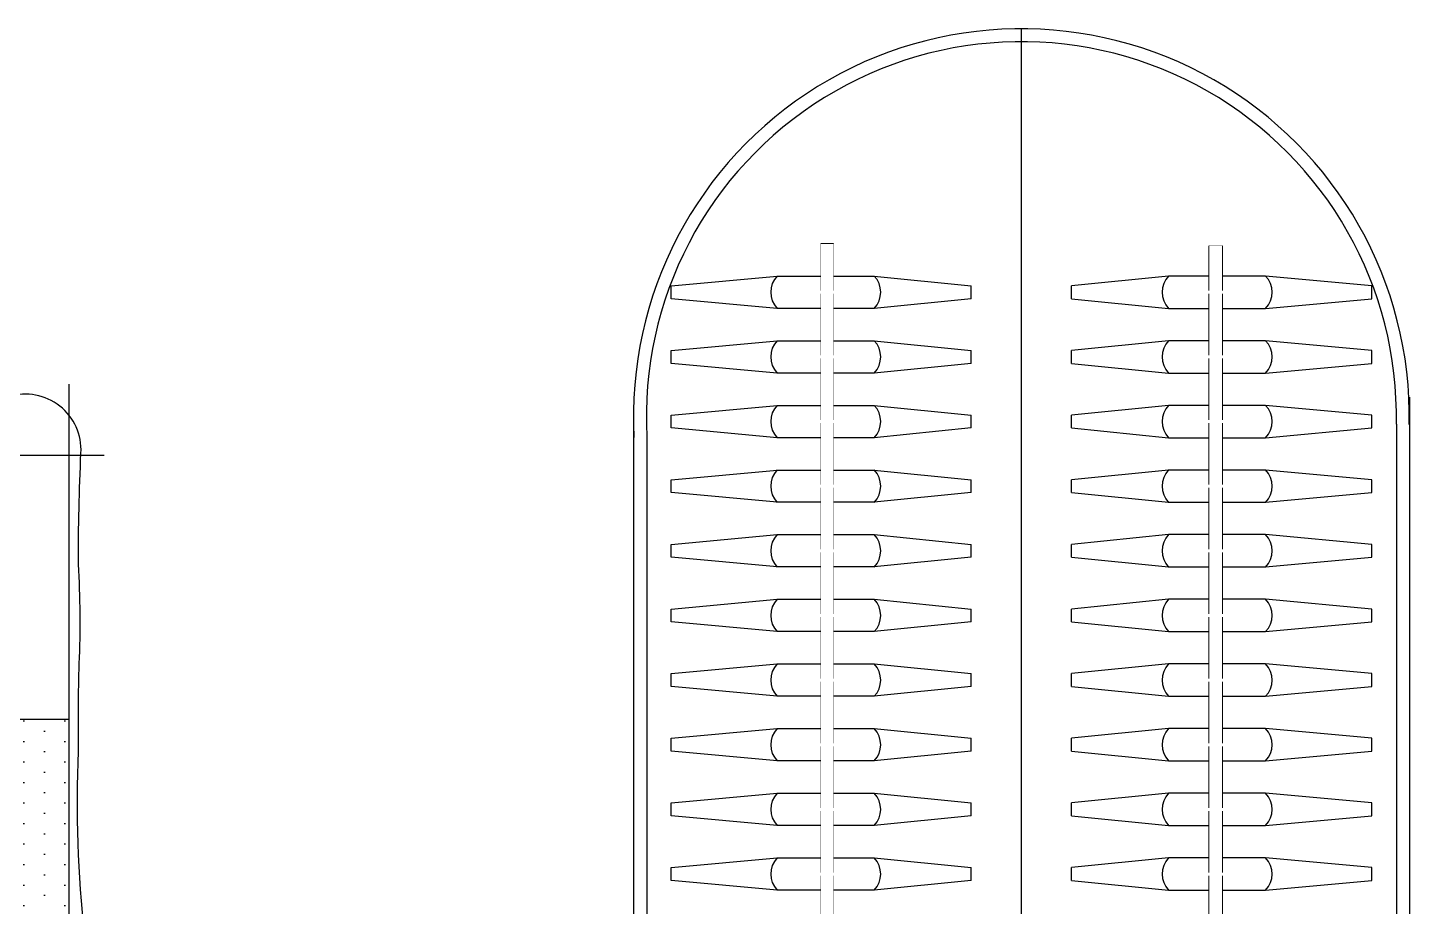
# Model space of a CAD drawing. Header units: millimetres. Extents: x -807114 to 146922, y -468455 to -61603.
# Drawn here: x -287185 to -285048, y -220703 to -219344 of the extents above; entities that cross this region are included whole.
import ezdxf

# ---------------------------------------------------------------- set-up
doc = ezdxf.new("R2010")
doc.units = ezdxf.units.MM
doc.header["$LTSCALE"] = 1000
doc.linetypes.add('DASH', pattern=[0.35, 0.25, -0.1])
doc.layers.add('FF-FURN', color=51, linetype='Continuous')
doc.layers.add('建-轴', color=1, linetype='Continuous')

# ---------------------------------------------------------------- blocks, each defined once
blk = doc.blocks.new('1800X2000床A')
at = {"linetype": 'Continuous'}
h = blk.add_hatch(dxfattribs=at)
h.set_pattern_fill('DOTS', color=57, scale=20, angle=90, style=0)
h.set_pattern_definition([(90, (-37064.08, -174013.955), (-31.75, 15.875), [0, -31.75])])
h.paths.add_polyline_path([(-900, -571.6), (-900, -171.6), (900, -171.6), (900, -571.6)])
for p, q in [((-900, 980), (-900, -1090.1)), ((900, 980), (900, -1090.1)), ((953.8, -980), (-946.7, -980))]:
    blk.add_line(p, q, dxfattribs=at)
at = {"color": 57, "linetype": 'Continuous'}
for p, q in [((900, 438.2), (585.8, 356.9)), ((900, 411.4), (-897.3, -171.6)), ((-946.7, 340.4), (-611.1, 340.4)), ((-169.7, 340.4), (140.3, 340.4)), ((656.5, 340.4), (900, 340.4)), ((-453.9, 289.6), (-946.7, 289.6)), ((402.8, 283.8), (-900, -78.9)), ((263.2, 289.6), (-292.6, 289.6)), ((900, 289.6), (424.5, 289.6)), ((900, -171.6), (-900, -171.6)), ((900, -571.6), (-900, -571.6))]:
    blk.add_line(p, q, dxfattribs=at)
at = {"linetype": 'Continuous'}
blk.add_lwpolyline([(-950, 1020), (-950, 980), (950, 980), (950, 1020), (-950, 1020), (-950, 980)], dxfattribs=at)
at = {"color": 53, "linetype": 'Continuous'}
for points in [[(914.4, -522.6, 0.011501), (915.4, -658.1, -0.027887), (914.1, -811.9, 0.011645), (918.1, -983.7, -0.522577), (807.1, -1071, -0.144021), (749, -1047.2, 0.120265), (697.5, -1028.7, 0.023323), (627.9, -1023.4, -0.068959), (565.4, -1028.2, -0.011626), (430.6, -1016.8, -0.119793), (399.6, -1010.6, 0.046791), (290.8, -1012.6, -0.023628), (190.8, -1010.5, 0.055897), (-51.3, -1012.9, -0.053528), (-91.8, -1019.8, -0.053528), (-132.3, -1012.9, 0.055897), (-374.4, -1010.5, -0.187873), (-362, -1012.6, 0.036947), (-499.8, -1010.6, 0.036442), (-634.8, -1025.7, -0.141351), (-765.6, -1028.2, 0.342539), (-828.1, -1048.6, -0.123892), (-881.4, -1090, -0.37589), (-955.7, -1056.7, -0.329446), (-938.7, -931.9, 0.211134), (-921.8, -890.9, -0.024888), (-915.1, -753.9, 0.06219), (-910.4, -626.7, 0.218233), (-943, -510.5, -0.123513), (-964.3, -410.6, -0.129887), (-943.7, -314.7, 0.095063), (-923.8, -182.3, -0.016498), (-918.2, -32.3, 0.039412), (-910.4, 173.7, -0.025508), (-910.4, 327.9, 0.038458), (-913, 451.6, -0.058958), (-919.7, 588.7, -0.00267), (-914.9, 817.2, -0.013848), (-913.2, 980, -0.011292)], [(910.6, 980, -0.018567), (914.9, 761.8, -0.00267), (919.7, 533.2, -0.058958), (913, 396.2, 0.038458), (910.4, 272.5, -0.025508), (910.4, 118.3, 0.039412), (918.2, -87.7, -0.016498), (923.8, -237.7)], [(923.8, -237.7, 0.037552), (914.4, -522.6)]]:
    blk.add_lwpolyline(points, format="xyb", dxfattribs=at)
for centre, radius, start, end in [((-407.9, -972.7), 1927.1, 79.5219, 101.0093), ((391.7, -1691.8), 2641.6, 82.6669, 98.5823), ((285.3, 706.9), 487.3, 329.872, 28.9386), ((443.9, 707.1), 1238, 170.1485, 190.6384), ((-1061.9, 702.8), 1018.5, 346.621, 13.2374), ((1936.5, 695.7), 1940.4, 173.0204, 186.6449), ((-404.9, -238.2), 948.7, 76.0297, 102.2512), ((375.5, -238.2), 948.7, 77.7488, 103.9703), ((29.9, 505.6), 661.9, 163.9263, 197.1409), ((-59.2, 505.6), 661.9, 342.8591, 16.0737), ((-1667.9, 484.6), 1505.1, 353.1514, 7.5533), ((1638.5, 484.6), 1505.1, 172.4467, 186.8486), ((293, 3966.4), 3498.4, 275.0712, 277.0989), ((-372, 3643.3), 3190, 262.7818, 265.3485), ((-472, 3643.3), 3190, 275.562, 277.4104), ((393, 3966.4), 3498.4, 263.3537, 265.7442), ((-376.1, 1254.1), 970.4, 256.4986, 282.0521), ((346.7, 1254.1), 970.4, 257.9479, 283.5014)]:
    blk.add_arc(centre, radius, start, end, dxfattribs=at)
at = {"color": 59, "linetype": 'Continuous'}
for centre, radius, start, end in [((-379.1, -2731.9), 3663.7, 84.876, 96.3909), ((1853.5, 686.6), 2630.3, 174.4826, 185.0365), ((-1148.5, 754.9), 1091.3, 346.1307, 9.5201), ((427.2, -2159.9), 3098.6, 84.0575, 98.1925), ((2200.9, 750.7), 2194.7, 175.1743, 187.1461), ((-109.7, 718.3), 864.5, 345.0144, 14.054), ((-1146.4, 492.4), 573.1, 340.1161, 22.5374), ((1117, 492.4), 573.1, 157.4626, 199.8839), ((-426.1, -501), 1200.4, 76.8202, 99.5534), ((259, 469.5), 481.3, 151.9201, 201.9524), ((396.7, -501), 1200.4, 80.4466, 103.1798), ((-288.4, 469.5), 481.3, 338.0476, 28.0799), ((-561.2, 2818.8), 2357, 279.7319, 282.3002), ((429.7, 3708.3), 3234.9, 262.6102, 264.7442), ((329.7, 3708.3), 3234.9, 274.8347, 277.4934), ((-461.2, 2818.8), 2357, 262.1069, 265.8698), ((-382.6, 2242.4), 1941.4, 262.7128, 276.541), ((353.3, 2242.4), 1941.4, 263.459, 277.2872)]:
    blk.add_arc(centre, radius, start, end, dxfattribs=at)

msp = doc.modelspace()

# ---------------------------------------------------------------- linework, layer by layer
at = {"color": 8, "ltscale": 750}
for p, q in [((-285648, -221845.8), (-285648, -219345.8)), ((-285648, -221845.8), (-285648, -219345.8)), ((-285048, -219915.5), (-285048, -221845.8)), ((-286248, -219945.8), (-286248, -221845.8)), ((-285068.1, -219957.6), (-285068.1, -221845.8)), ((-286227.1, -219977.2), (-286227.1, -221845.8)), ((-285106.2, -220243.3), (-285270.3, -220228.3)), ((-285106.2, -220263.3), (-285106.2, -220243.3)), ((-285270.3, -220278.3), (-285106.2, -220263.3)), ((-285106.2, -220343.3), (-285270.3, -220328.3))]:
    msp.add_line(p, q, dxfattribs=at)
at = {"color": 8}
for p, q in [((-286189.7, -219743.3), (-286025.7, -219728.3)), ((-285875.7, -219728.3), (-285725.7, -219743.3)), ((-285420.3, -219728.3), (-285570.3, -219743.3)), ((-285106.2, -219743.3), (-285270.3, -219728.3)), ((-286189.7, -219763.3), (-286189.7, -219743.3)), ((-285725.7, -219763.3), (-285725.7, -219743.3)), ((-285570.3, -219763.3), (-285570.3, -219743.3)), ((-285106.2, -219763.3), (-285106.2, -219743.3)), ((-286025.7, -219778.3), (-286189.7, -219763.3)), ((-285725.7, -219763.3), (-285875.7, -219778.3)), ((-285570.3, -219763.3), (-285420.3, -219778.3)), ((-285270.3, -219778.3), (-285106.2, -219763.3)), ((-286189.7, -219843.3), (-286025.7, -219828.3)), ((-285875.7, -219828.3), (-285725.7, -219843.3)), ((-285420.3, -219828.3), (-285570.3, -219843.3)), ((-285106.2, -219843.3), (-285270.3, -219828.3)), ((-286189.7, -219863.3), (-286189.7, -219843.3)), ((-285725.7, -219863.3), (-285725.7, -219843.3)), ((-285570.3, -219863.3), (-285570.3, -219843.3)), ((-285106.2, -219863.3), (-285106.2, -219843.3)), ((-286025.7, -219878.3), (-286189.7, -219863.3)), ((-285725.7, -219863.3), (-285875.7, -219878.3)), ((-285570.3, -219863.3), (-285420.3, -219878.3)), ((-285270.3, -219878.3), (-285106.2, -219863.3)), ((-286189.7, -219943.3), (-286025.7, -219928.3)), ((-286189.7, -219963.3), (-286189.7, -219943.3)), ((-285875.7, -219928.3), (-285725.7, -219943.3)), ((-285725.7, -219963.3), (-285725.7, -219943.3)), ((-285420.3, -219928.3), (-285570.3, -219943.3)), ((-285570.3, -219963.3), (-285570.3, -219943.3)), ((-285106.2, -219943.3), (-285270.3, -219928.3)), ((-285106.2, -219963.3), (-285106.2, -219943.3)), ((-286025.7, -219978.3), (-286189.7, -219963.3)), ((-285725.7, -219963.3), (-285875.7, -219978.3)), ((-285570.3, -219963.3), (-285420.3, -219978.3)), ((-285270.3, -219978.3), (-285106.2, -219963.3)), ((-286189.7, -220043.3), (-286025.7, -220028.3)), ((-285875.7, -220028.3), (-285725.7, -220043.3)), ((-285420.3, -220028.3), (-285570.3, -220043.3)), ((-285106.2, -220043.3), (-285270.3, -220028.3)), ((-286189.7, -220063.3), (-286189.7, -220043.3)), ((-285725.7, -220063.3), (-285725.7, -220043.3)), ((-285570.3, -220063.3), (-285570.3, -220043.3)), ((-285106.2, -220063.3), (-285106.2, -220043.3)), ((-286025.7, -220078.3), (-286189.7, -220063.3)), ((-285725.7, -220063.3), (-285875.7, -220078.3)), ((-285570.3, -220063.3), (-285420.3, -220078.3)), ((-285270.3, -220078.3), (-285106.2, -220063.3)), ((-286189.7, -220143.3), (-286025.7, -220128.3)), ((-285875.7, -220128.3), (-285725.7, -220143.3)), ((-285420.3, -220128.3), (-285570.3, -220143.3)), ((-285106.2, -220143.3), (-285270.3, -220128.3)), ((-286189.7, -220163.3), (-286189.7, -220143.3)), ((-285725.7, -220163.3), (-285725.7, -220143.3)), ((-285570.3, -220163.3), (-285570.3, -220143.3)), ((-285106.2, -220163.3), (-285106.2, -220143.3)), ((-286025.7, -220178.3), (-286189.7, -220163.3)), ((-285725.7, -220163.3), (-285875.7, -220178.3)), ((-285570.3, -220163.3), (-285420.3, -220178.3)), ((-285270.3, -220178.3), (-285106.2, -220163.3)), ((-286189.7, -220243.3), (-286025.7, -220228.3)), ((-286189.7, -220263.3), (-286189.7, -220243.3)), ((-285875.7, -220228.3), (-285725.7, -220243.3)), ((-285725.7, -220263.3), (-285725.7, -220243.3)), ((-285420.3, -220228.3), (-285570.3, -220243.3)), ((-285570.3, -220263.3), (-285570.3, -220243.3)), ((-286025.7, -220278.3), (-286189.7, -220263.3)), ((-285725.7, -220263.3), (-285875.7, -220278.3)), ((-285570.3, -220263.3), (-285420.3, -220278.3)), ((-286189.7, -220343.3), (-286025.7, -220328.3)), ((-285875.7, -220328.3), (-285725.7, -220343.3)), ((-285420.3, -220328.3), (-285570.3, -220343.3)), ((-286189.7, -220363.3), (-286189.7, -220343.3)), ((-285725.7, -220363.3), (-285725.7, -220343.3)), ((-285570.3, -220363.3), (-285570.3, -220343.3)), ((-285106.2, -220363.3), (-285106.2, -220343.3)), ((-286025.7, -220378.3), (-286189.7, -220363.3)), ((-285725.7, -220363.3), (-285875.7, -220378.3)), ((-285570.3, -220363.3), (-285420.3, -220378.3)), ((-285270.3, -220378.3), (-285106.2, -220363.3)), ((-286189.7, -220443.3), (-286025.7, -220428.3)), ((-285875.7, -220428.3), (-285725.7, -220443.3)), ((-285420.3, -220428.3), (-285570.3, -220443.3)), ((-285106.2, -220443.3), (-285270.3, -220428.3)), ((-286189.7, -220463.3), (-286189.7, -220443.3)), ((-285725.7, -220463.3), (-285725.7, -220443.3)), ((-285570.3, -220463.3), (-285570.3, -220443.3)), ((-285106.2, -220463.3), (-285106.2, -220443.3)), ((-286025.7, -220478.3), (-286189.7, -220463.3)), ((-285725.7, -220463.3), (-285875.7, -220478.3)), ((-285570.3, -220463.3), (-285420.3, -220478.3)), ((-285270.3, -220478.3), (-285106.2, -220463.3)), ((-286189.7, -220543.3), (-286025.7, -220528.3)), ((-286189.7, -220563.3), (-286189.7, -220543.3)), ((-285875.7, -220528.3), (-285725.7, -220543.3)), ((-285725.7, -220563.3), (-285725.7, -220543.3)), ((-285420.3, -220528.3), (-285570.3, -220543.3)), ((-285570.3, -220563.3), (-285570.3, -220543.3)), ((-285106.2, -220543.3), (-285270.3, -220528.3)), ((-285106.2, -220563.3), (-285106.2, -220543.3)), ((-286025.7, -220578.3), (-286189.7, -220563.3)), ((-285725.7, -220563.3), (-285875.7, -220578.3)), ((-285570.3, -220563.3), (-285420.3, -220578.3)), ((-285270.3, -220578.3), (-285106.2, -220563.3)), ((-286189.7, -220643.3), (-286025.7, -220628.3)), ((-285875.7, -220628.3), (-285725.7, -220643.3)), ((-285420.3, -220628.3), (-285570.3, -220643.3)), ((-285106.2, -220643.3), (-285270.3, -220628.3)), ((-286189.7, -220663.3), (-286189.7, -220643.3)), ((-285725.7, -220663.3), (-285725.7, -220643.3)), ((-285570.3, -220663.3), (-285570.3, -220643.3)), ((-285106.2, -220663.3), (-285106.2, -220643.3)), ((-286025.7, -220678.3), (-286189.7, -220663.3)), ((-285725.7, -220663.3), (-285875.7, -220678.3)), ((-285570.3, -220663.3), (-285420.3, -220678.3)), ((-285270.3, -220678.3), (-285106.2, -220663.3))]:
    msp.add_line(p, q, dxfattribs=at)
at = {"color": 8, "ltscale": 750}
for points in [[(-285938.4, -221800.8), (-285938.4, -219678.6), (-285958.4, -219678.6), (-285958.4, -221800.8)], [(-285357.6, -221800.8), (-285357.6, -219681.4), (-285337.6, -219681.4), (-285337.6, -221800.8)]]:
    msp.add_lwpolyline(points, close=True, dxfattribs=at)
at = {"color": 250}
for centre, start, end in [((-285999.4, -219753.3), 136.3972, 223.6028), ((-285901.9, -219753.3), 316.3972, 43.6028), ((-285394.1, -219753.3), 136.3972, 223.6028), ((-285296.6, -219753.3), 316.3972, 43.6028), ((-285999.4, -219853.3), 136.3972, 223.6028), ((-285901.9, -219853.3), 316.3972, 43.6028), ((-285394.1, -219853.3), 136.3972, 223.6028), ((-285296.6, -219853.3), 316.3972, 43.6028), ((-285999.4, -219953.3), 136.3972, 223.6028), ((-285901.9, -219953.3), 316.3972, 43.6028), ((-285394.1, -219953.3), 136.3972, 223.6028), ((-285296.6, -219953.3), 316.3972, 43.6028), ((-285999.4, -220053.3), 136.3972, 223.6028), ((-285901.9, -220053.3), 316.3972, 43.6028), ((-285394.1, -220053.3), 136.3972, 223.6028), ((-285296.6, -220053.3), 316.3972, 43.6028), ((-285999.4, -220153.3), 136.3972, 223.6028), ((-285901.9, -220153.3), 316.3972, 43.6028), ((-285394.1, -220153.3), 136.3972, 223.6028), ((-285296.6, -220153.3), 316.3972, 43.6028), ((-285999.4, -220253.3), 136.3972, 223.6028), ((-285901.9, -220253.3), 316.3972, 43.6028), ((-285394.1, -220253.3), 136.3972, 223.6028), ((-285296.6, -220253.3), 316.3972, 43.6028), ((-285999.4, -220353.3), 136.3972, 223.6028), ((-285901.9, -220353.3), 316.3972, 43.6028), ((-285394.1, -220353.3), 136.3972, 223.6028), ((-285296.6, -220353.3), 316.3972, 43.6028), ((-285999.4, -220453.3), 136.3972, 223.6028), ((-285901.9, -220453.3), 316.3972, 43.6028), ((-285394.1, -220453.3), 136.3972, 223.6028), ((-285296.6, -220453.3), 316.3972, 43.6028), ((-285999.4, -220553.3), 136.3972, 223.6028), ((-285901.9, -220553.3), 316.3972, 43.6028), ((-285394.1, -220553.3), 136.3972, 223.6028), ((-285296.6, -220553.3), 316.3972, 43.6028), ((-285999.4, -220653.3), 136.3972, 223.6028), ((-285901.9, -220653.3), 316.3972, 43.6028), ((-285394.1, -220653.3), 136.3972, 223.6028), ((-285296.6, -220653.3), 316.3972, 43.6028)]:
    msp.add_arc(centre, 36.3, start, end, dxfattribs=at)
at = {"layer": '建-轴', "linetype": 'DASH'}
msp.add_line((-285648, -231885.8), (-285648, -217325.8), dxfattribs=at)

# ---------------------------------------------------------------- block references
at = {"layer": 'FF-FURN', "xscale": -1, "rotation": 180}
msp.add_blockref('1800X2000床A', (-288020.5, -220985.8), dxfattribs=at)

# ---------------------------------------------------------------- next in the draw order: wipeouts: each hides what was drawn before it
at = {"color": 8, "ltscale": 750}
for points in [[(-285938.4, -221800.8), (-285938.4, -219678.6), (-285958.4, -219678.6), (-285958.4, -221800.8)], [(-285357.6, -221800.8), (-285357.6, -219681.4), (-285337.6, -219681.4), (-285337.6, -221800.8)]]:
    msp.add_wipeout(points, dxfattribs=at)

# ---------------------------------------------------------------- next in the draw order: linework, layer by layer
at = {"color": 8}
for p, q in [((-286025.7, -219728.3), (-285958.4, -219728.3)), ((-285938.4, -219728.3), (-285875.7, -219728.3)), ((-285357.6, -219728.3), (-285420.3, -219728.3)), ((-285270.3, -219728.3), (-285337.6, -219728.3)), ((-285958.4, -219778.3), (-286025.7, -219778.3)), ((-285875.7, -219778.3), (-285938.4, -219778.3)), ((-285420.3, -219778.3), (-285357.6, -219778.3)), ((-285337.6, -219778.3), (-285270.3, -219778.3)), ((-286025.7, -219828.3), (-285958.4, -219828.3)), ((-285938.4, -219828.3), (-285875.7, -219828.3)), ((-285357.6, -219828.3), (-285420.3, -219828.3)), ((-285270.3, -219828.3), (-285337.6, -219828.3)), ((-285958.4, -219878.3), (-286025.7, -219878.3)), ((-285875.7, -219878.3), (-285938.4, -219878.3)), ((-285420.3, -219878.3), (-285357.6, -219878.3)), ((-285337.6, -219878.3), (-285270.3, -219878.3)), ((-286025.7, -219928.3), (-285958.4, -219928.3)), ((-285938.4, -219928.3), (-285875.7, -219928.3)), ((-285357.6, -219928.3), (-285420.3, -219928.3)), ((-285270.3, -219928.3), (-285337.6, -219928.3)), ((-285958.4, -219978.3), (-286025.7, -219978.3)), ((-285875.7, -219978.3), (-285938.4, -219978.3)), ((-285420.3, -219978.3), (-285357.6, -219978.3)), ((-285337.6, -219978.3), (-285270.3, -219978.3)), ((-286025.7, -220028.3), (-285958.4, -220028.3)), ((-285938.4, -220028.3), (-285875.7, -220028.3)), ((-285357.6, -220028.3), (-285420.3, -220028.3)), ((-285270.3, -220028.3), (-285337.6, -220028.3)), ((-285958.4, -220078.3), (-286025.7, -220078.3)), ((-285875.7, -220078.3), (-285938.4, -220078.3)), ((-285420.3, -220078.3), (-285357.6, -220078.3)), ((-285337.6, -220078.3), (-285270.3, -220078.3)), ((-286025.7, -220128.3), (-285958.4, -220128.3)), ((-285938.4, -220128.3), (-285875.7, -220128.3)), ((-285357.6, -220128.3), (-285420.3, -220128.3)), ((-285270.3, -220128.3), (-285337.6, -220128.3)), ((-285958.4, -220178.3), (-286025.7, -220178.3)), ((-285875.7, -220178.3), (-285938.4, -220178.3)), ((-285420.3, -220178.3), (-285357.6, -220178.3)), ((-285337.6, -220178.3), (-285270.3, -220178.3)), ((-286025.7, -220228.3), (-285958.4, -220228.3)), ((-285938.4, -220228.3), (-285875.7, -220228.3)), ((-285357.6, -220228.3), (-285420.3, -220228.3)), ((-285270.3, -220228.3), (-285337.6, -220228.3)), ((-285958.4, -220278.3), (-286025.7, -220278.3)), ((-285875.7, -220278.3), (-285938.4, -220278.3)), ((-285420.3, -220278.3), (-285357.6, -220278.3)), ((-285337.6, -220278.3), (-285270.3, -220278.3)), ((-286025.7, -220328.3), (-285958.4, -220328.3)), ((-285938.4, -220328.3), (-285875.7, -220328.3)), ((-285357.6, -220328.3), (-285420.3, -220328.3)), ((-285270.3, -220328.3), (-285337.6, -220328.3)), ((-285958.4, -220378.3), (-286025.7, -220378.3)), ((-285875.7, -220378.3), (-285938.4, -220378.3)), ((-285420.3, -220378.3), (-285357.6, -220378.3)), ((-285337.6, -220378.3), (-285270.3, -220378.3)), ((-286025.7, -220428.3), (-285958.4, -220428.3)), ((-285938.4, -220428.3), (-285875.7, -220428.3)), ((-285357.6, -220428.3), (-285420.3, -220428.3)), ((-285270.3, -220428.3), (-285337.6, -220428.3)), ((-285958.4, -220478.3), (-286025.7, -220478.3)), ((-285875.7, -220478.3), (-285938.4, -220478.3)), ((-285420.3, -220478.3), (-285357.6, -220478.3)), ((-285337.6, -220478.3), (-285270.3, -220478.3)), ((-286025.7, -220528.3), (-285958.4, -220528.3)), ((-285938.4, -220528.3), (-285875.7, -220528.3)), ((-285357.6, -220528.3), (-285420.3, -220528.3)), ((-285270.3, -220528.3), (-285337.6, -220528.3)), ((-285958.4, -220578.3), (-286025.7, -220578.3)), ((-285875.7, -220578.3), (-285938.4, -220578.3)), ((-285420.3, -220578.3), (-285357.6, -220578.3)), ((-285337.6, -220578.3), (-285270.3, -220578.3)), ((-286025.7, -220628.3), (-285958.4, -220628.3)), ((-285938.4, -220628.3), (-285875.7, -220628.3)), ((-285357.6, -220628.3), (-285420.3, -220628.3)), ((-285270.3, -220628.3), (-285337.6, -220628.3)), ((-285958.4, -220678.3), (-286025.7, -220678.3)), ((-285875.7, -220678.3), (-285938.4, -220678.3)), ((-285420.3, -220678.3), (-285357.6, -220678.3)), ((-285337.6, -220678.3), (-285270.3, -220678.3))]:
    msp.add_line(p, q, dxfattribs=at)

# ---------------------------------------------------------------- next in the draw order: wipeouts: each hides what was drawn before it
at = {"color": 8, "ltscale": 750}
for points in [[(-285938.2, -219755.7), (-285934.7, -219755.7), (-285934, -219755.5), (-285933.7, -219755.3), (-285933.4, -219755.1), (-285933.1, -219754.7), (-285932.9, -219754.4), (-285932.7, -219754.1), (-285932.6, -219753.7), (-285932.6, -219753.3), (-285932.6, -219753), (-285932.7, -219752.7), (-285932.8, -219752.4), (-285932.9, -219752.1), (-285933.1, -219751.8), (-285933.3, -219751.6), (-285933.4, -219751.4), (-285933.8, -219751.2), (-285934.1, -219751), (-285934.5, -219750.9), (-285934.6, -219750.9), (-285962.1, -219750.9), (-285962.2, -219750.9), (-285962.3, -219750.9), (-285962.6, -219751), (-285962.7, -219751.1), (-285962.8, -219751.1), (-285963, -219751.2), (-285963.2, -219751.4), (-285963.3, -219751.5), (-285963.4, -219751.6), (-285963.6, -219751.8), (-285963.7, -219752), (-285963.8, -219752.4), (-285963.9, -219752.5), (-285964, -219752.6), (-285964, -219752.8), (-285964.1, -219753.1), (-285964.1, -219753.4), (-285964, -219753.5), (-285964, -219753.7), (-285964, -219753.9), (-285963.9, -219754), (-285963.9, -219754.2), (-285963.8, -219754.3), (-285963.7, -219754.5), (-285963.7, -219754.6), (-285963.6, -219754.7), (-285963.5, -219754.9), (-285963.4, -219755), (-285963.2, -219755.1), (-285963.1, -219755.2), (-285963, -219755.3), (-285962.8, -219755.4), (-285962.7, -219755.5), (-285962.6, -219755.5), (-285962.4, -219755.6), (-285962.2, -219755.7), (-285962, -219755.7), (-285961.8, -219755.7)], [(-285357.8, -219755.7), (-285361.3, -219755.7), (-285362, -219755.5), (-285362.3, -219755.3), (-285362.6, -219755.1), (-285362.9, -219754.7), (-285363.1, -219754.4), (-285363.2, -219754.1), (-285363.3, -219753.7), (-285363.4, -219753.3), (-285363.4, -219753), (-285363.3, -219752.7), (-285363.2, -219752.4), (-285363.1, -219752.1), (-285362.9, -219751.8), (-285362.7, -219751.6), (-285362.5, -219751.4), (-285362.2, -219751.2), (-285361.9, -219751), (-285361.5, -219750.9), (-285361.4, -219750.9), (-285333.9, -219750.9), (-285333.7, -219750.9), (-285333.6, -219750.9), (-285333.4, -219751), (-285333.3, -219751.1), (-285333.1, -219751.1), (-285333, -219751.2), (-285332.8, -219751.4), (-285332.7, -219751.5), (-285332.5, -219751.6), (-285332.4, -219751.8), (-285332.2, -219752), (-285332.1, -219752.4), (-285332, -219752.5), (-285332, -219752.6), (-285332, -219752.8), (-285331.9, -219753.1), (-285331.9, -219753.4), (-285331.9, -219753.5), (-285332, -219753.7), (-285332, -219753.9), (-285332, -219754), (-285332.1, -219754.2), (-285332.2, -219754.3), (-285332.2, -219754.5), (-285332.3, -219754.6), (-285332.4, -219754.7), (-285332.5, -219754.9), (-285332.6, -219755), (-285332.7, -219755.1), (-285332.8, -219755.2), (-285333, -219755.3), (-285333.2, -219755.4), (-285333.3, -219755.5), (-285333.4, -219755.5), (-285333.6, -219755.6), (-285333.8, -219755.7), (-285333.9, -219755.7), (-285334.2, -219755.7)], [(-285938.2, -219855.7), (-285934.7, -219855.7), (-285934, -219855.5), (-285933.7, -219855.3), (-285933.4, -219855.1), (-285933.1, -219854.7), (-285932.9, -219854.4), (-285932.7, -219854.1), (-285932.6, -219853.7), (-285932.6, -219853.3), (-285932.6, -219853), (-285932.7, -219852.7), (-285932.8, -219852.4), (-285932.9, -219852.1), (-285933.1, -219851.8), (-285933.3, -219851.6), (-285933.4, -219851.4), (-285933.8, -219851.2), (-285934.1, -219851), (-285934.5, -219850.9), (-285934.6, -219850.9), (-285962.1, -219850.9), (-285962.2, -219850.9), (-285962.3, -219850.9), (-285962.6, -219851), (-285962.7, -219851.1), (-285962.8, -219851.1), (-285963, -219851.2), (-285963.2, -219851.4), (-285963.3, -219851.5), (-285963.4, -219851.6), (-285963.6, -219851.8), (-285963.7, -219852), (-285963.8, -219852.4), (-285963.9, -219852.5), (-285964, -219852.6), (-285964, -219852.8), (-285964.1, -219853.1), (-285964.1, -219853.4), (-285964, -219853.5), (-285964, -219853.7), (-285964, -219853.9), (-285963.9, -219854), (-285963.9, -219854.2), (-285963.8, -219854.3), (-285963.7, -219854.5), (-285963.7, -219854.6), (-285963.6, -219854.7), (-285963.5, -219854.9), (-285963.4, -219855), (-285963.2, -219855.1), (-285963.1, -219855.2), (-285963, -219855.3), (-285962.8, -219855.4), (-285962.7, -219855.5), (-285962.6, -219855.5), (-285962.4, -219855.6), (-285962.2, -219855.7), (-285962, -219855.7), (-285961.8, -219855.7)], [(-285357.8, -219855.7), (-285361.3, -219855.7), (-285362, -219855.5), (-285362.3, -219855.3), (-285362.6, -219855.1), (-285362.9, -219854.7), (-285363.1, -219854.4), (-285363.2, -219854.1), (-285363.3, -219853.7), (-285363.4, -219853.3), (-285363.4, -219853), (-285363.3, -219852.7), (-285363.2, -219852.4), (-285363.1, -219852.1), (-285362.9, -219851.8), (-285362.7, -219851.6), (-285362.5, -219851.4), (-285362.2, -219851.2), (-285361.9, -219851), (-285361.5, -219850.9), (-285361.4, -219850.9), (-285333.9, -219850.9), (-285333.7, -219850.9), (-285333.6, -219850.9), (-285333.4, -219851), (-285333.3, -219851.1), (-285333.1, -219851.1), (-285333, -219851.2), (-285332.8, -219851.4), (-285332.7, -219851.5), (-285332.5, -219851.6), (-285332.4, -219851.8), (-285332.2, -219852), (-285332.1, -219852.4), (-285332, -219852.5), (-285332, -219852.6), (-285332, -219852.8), (-285331.9, -219853.1), (-285331.9, -219853.4), (-285331.9, -219853.5), (-285332, -219853.7), (-285332, -219853.9), (-285332, -219854), (-285332.1, -219854.2), (-285332.2, -219854.3), (-285332.2, -219854.5), (-285332.3, -219854.6), (-285332.4, -219854.7), (-285332.5, -219854.9), (-285332.6, -219855), (-285332.7, -219855.1), (-285332.8, -219855.2), (-285333, -219855.3), (-285333.2, -219855.4), (-285333.3, -219855.5), (-285333.4, -219855.5), (-285333.6, -219855.6), (-285333.8, -219855.7), (-285333.9, -219855.7), (-285334.2, -219855.7)], [(-285938.2, -219955.7), (-285934.7, -219955.7), (-285934, -219955.5), (-285933.7, -219955.3), (-285933.4, -219955.1), (-285933.1, -219954.7), (-285932.9, -219954.4), (-285932.7, -219954.1), (-285932.6, -219953.7), (-285932.6, -219953.3), (-285932.6, -219953), (-285932.7, -219952.7), (-285932.8, -219952.4), (-285932.9, -219952.1), (-285933.1, -219951.8), (-285933.3, -219951.6), (-285933.4, -219951.4), (-285933.8, -219951.2), (-285934.1, -219951), (-285934.5, -219950.9), (-285934.6, -219950.9), (-285962.1, -219950.9), (-285962.2, -219950.9), (-285962.3, -219950.9), (-285962.6, -219951), (-285962.7, -219951.1), (-285962.8, -219951.1), (-285963, -219951.2), (-285963.2, -219951.4), (-285963.3, -219951.5), (-285963.4, -219951.6), (-285963.6, -219951.8), (-285963.7, -219952), (-285963.8, -219952.4), (-285963.9, -219952.5), (-285964, -219952.6), (-285964, -219952.8), (-285964.1, -219953.1), (-285964.1, -219953.4), (-285964, -219953.5), (-285964, -219953.7), (-285964, -219953.9), (-285963.9, -219954), (-285963.9, -219954.2), (-285963.8, -219954.3), (-285963.7, -219954.5), (-285963.7, -219954.6), (-285963.6, -219954.7), (-285963.5, -219954.9), (-285963.4, -219955), (-285963.2, -219955.1), (-285963.1, -219955.2), (-285963, -219955.3), (-285962.8, -219955.4), (-285962.7, -219955.5), (-285962.6, -219955.5), (-285962.4, -219955.6), (-285962.2, -219955.7), (-285962, -219955.7), (-285961.8, -219955.7)], [(-285357.8, -219955.7), (-285361.3, -219955.7), (-285362, -219955.5), (-285362.3, -219955.3), (-285362.6, -219955.1), (-285362.9, -219954.7), (-285363.1, -219954.4), (-285363.2, -219954.1), (-285363.3, -219953.7), (-285363.4, -219953.3), (-285363.4, -219953), (-285363.3, -219952.7), (-285363.2, -219952.4), (-285363.1, -219952.1), (-285362.9, -219951.8), (-285362.7, -219951.6), (-285362.5, -219951.4), (-285362.2, -219951.2), (-285361.9, -219951), (-285361.5, -219950.9), (-285361.4, -219950.9), (-285333.9, -219950.9), (-285333.7, -219950.9), (-285333.6, -219950.9), (-285333.4, -219951), (-285333.3, -219951.1), (-285333.1, -219951.1), (-285333, -219951.2), (-285332.8, -219951.4), (-285332.7, -219951.5), (-285332.5, -219951.6), (-285332.4, -219951.8), (-285332.2, -219952), (-285332.1, -219952.4), (-285332, -219952.5), (-285332, -219952.6), (-285332, -219952.8), (-285331.9, -219953.1), (-285331.9, -219953.4), (-285331.9, -219953.5), (-285332, -219953.7), (-285332, -219953.9), (-285332, -219954), (-285332.1, -219954.2), (-285332.2, -219954.3), (-285332.2, -219954.5), (-285332.3, -219954.6), (-285332.4, -219954.7), (-285332.5, -219954.9), (-285332.6, -219955), (-285332.7, -219955.1), (-285332.8, -219955.2), (-285333, -219955.3), (-285333.2, -219955.4), (-285333.3, -219955.5), (-285333.4, -219955.5), (-285333.6, -219955.6), (-285333.8, -219955.7), (-285333.9, -219955.7), (-285334.2, -219955.7)], [(-285938.2, -220055.7), (-285934.7, -220055.7), (-285934, -220055.5), (-285933.7, -220055.3), (-285933.4, -220055.1), (-285933.1, -220054.7), (-285932.9, -220054.4), (-285932.7, -220054.1), (-285932.6, -220053.7), (-285932.6, -220053.3), (-285932.6, -220053), (-285932.7, -220052.7), (-285932.8, -220052.4), (-285932.9, -220052.1), (-285933.1, -220051.8), (-285933.3, -220051.6), (-285933.4, -220051.4), (-285933.8, -220051.2), (-285934.1, -220051), (-285934.5, -220050.9), (-285934.6, -220050.9), (-285962.1, -220050.9), (-285962.2, -220050.9), (-285962.3, -220050.9), (-285962.6, -220051), (-285962.7, -220051.1), (-285962.8, -220051.1), (-285963, -220051.2), (-285963.2, -220051.4), (-285963.3, -220051.5), (-285963.4, -220051.6), (-285963.6, -220051.8), (-285963.7, -220052), (-285963.8, -220052.4), (-285963.9, -220052.5), (-285964, -220052.6), (-285964, -220052.8), (-285964.1, -220053.1), (-285964.1, -220053.4), (-285964, -220053.5), (-285964, -220053.7), (-285964, -220053.9), (-285963.9, -220054), (-285963.9, -220054.2), (-285963.8, -220054.3), (-285963.7, -220054.5), (-285963.7, -220054.6), (-285963.6, -220054.7), (-285963.5, -220054.9), (-285963.4, -220055), (-285963.2, -220055.1), (-285963.1, -220055.2), (-285963, -220055.3), (-285962.8, -220055.4), (-285962.7, -220055.5), (-285962.6, -220055.5), (-285962.4, -220055.6), (-285962.2, -220055.7), (-285962, -220055.7), (-285961.8, -220055.7)], [(-285357.8, -220055.7), (-285361.3, -220055.7), (-285362, -220055.5), (-285362.3, -220055.3), (-285362.6, -220055.1), (-285362.9, -220054.7), (-285363.1, -220054.4), (-285363.2, -220054.1), (-285363.3, -220053.7), (-285363.4, -220053.3), (-285363.4, -220053), (-285363.3, -220052.7), (-285363.2, -220052.4), (-285363.1, -220052.1), (-285362.9, -220051.8), (-285362.7, -220051.6), (-285362.5, -220051.4), (-285362.2, -220051.2), (-285361.9, -220051), (-285361.5, -220050.9), (-285361.4, -220050.9), (-285333.9, -220050.9), (-285333.7, -220050.9), (-285333.6, -220050.9), (-285333.4, -220051), (-285333.3, -220051.1), (-285333.1, -220051.1), (-285333, -220051.2), (-285332.8, -220051.4), (-285332.7, -220051.5), (-285332.5, -220051.6), (-285332.4, -220051.8), (-285332.2, -220052), (-285332.1, -220052.4), (-285332, -220052.5), (-285332, -220052.6), (-285332, -220052.8), (-285331.9, -220053.1), (-285331.9, -220053.4), (-285331.9, -220053.5), (-285332, -220053.7), (-285332, -220053.9), (-285332, -220054), (-285332.1, -220054.2), (-285332.2, -220054.3), (-285332.2, -220054.5), (-285332.3, -220054.6), (-285332.4, -220054.7), (-285332.5, -220054.9), (-285332.6, -220055), (-285332.7, -220055.1), (-285332.8, -220055.2), (-285333, -220055.3), (-285333.2, -220055.4), (-285333.3, -220055.5), (-285333.4, -220055.5), (-285333.6, -220055.6), (-285333.8, -220055.7), (-285333.9, -220055.7), (-285334.2, -220055.7)], [(-285938.2, -220155.7), (-285934.7, -220155.7), (-285934, -220155.5), (-285933.7, -220155.3), (-285933.4, -220155.1), (-285933.1, -220154.7), (-285932.9, -220154.4), (-285932.7, -220154.1), (-285932.6, -220153.7), (-285932.6, -220153.3), (-285932.6, -220153), (-285932.7, -220152.7), (-285932.8, -220152.4), (-285932.9, -220152.1), (-285933.1, -220151.8), (-285933.3, -220151.6), (-285933.4, -220151.4), (-285933.8, -220151.2), (-285934.1, -220151), (-285934.5, -220150.9), (-285934.6, -220150.9), (-285962.1, -220150.9), (-285962.2, -220150.9), (-285962.3, -220150.9), (-285962.6, -220151), (-285962.7, -220151.1), (-285962.8, -220151.1), (-285963, -220151.2), (-285963.2, -220151.4), (-285963.3, -220151.5), (-285963.4, -220151.6), (-285963.6, -220151.8), (-285963.7, -220152), (-285963.8, -220152.4), (-285963.9, -220152.5), (-285964, -220152.6), (-285964, -220152.8), (-285964.1, -220153.1), (-285964.1, -220153.4), (-285964, -220153.5), (-285964, -220153.7), (-285964, -220153.9), (-285963.9, -220154), (-285963.9, -220154.2), (-285963.8, -220154.3), (-285963.7, -220154.5), (-285963.7, -220154.6), (-285963.6, -220154.7), (-285963.5, -220154.9), (-285963.4, -220155), (-285963.2, -220155.1), (-285963.1, -220155.2), (-285963, -220155.3), (-285962.8, -220155.4), (-285962.7, -220155.5), (-285962.6, -220155.5), (-285962.4, -220155.6), (-285962.2, -220155.7), (-285962, -220155.7), (-285961.8, -220155.7)], [(-285357.8, -220155.7), (-285361.3, -220155.7), (-285362, -220155.5), (-285362.3, -220155.3), (-285362.6, -220155.1), (-285362.9, -220154.7), (-285363.1, -220154.4), (-285363.2, -220154.1), (-285363.3, -220153.7), (-285363.4, -220153.3), (-285363.4, -220153), (-285363.3, -220152.7), (-285363.2, -220152.4), (-285363.1, -220152.1), (-285362.9, -220151.8), (-285362.7, -220151.6), (-285362.5, -220151.4), (-285362.2, -220151.2), (-285361.9, -220151), (-285361.5, -220150.9), (-285361.4, -220150.9), (-285333.9, -220150.9), (-285333.7, -220150.9), (-285333.6, -220150.9), (-285333.4, -220151), (-285333.3, -220151.1), (-285333.1, -220151.1), (-285333, -220151.2), (-285332.8, -220151.4), (-285332.7, -220151.5), (-285332.5, -220151.6), (-285332.4, -220151.8), (-285332.2, -220152), (-285332.1, -220152.4), (-285332, -220152.5), (-285332, -220152.6), (-285332, -220152.8), (-285331.9, -220153.1), (-285331.9, -220153.4), (-285331.9, -220153.5), (-285332, -220153.7), (-285332, -220153.9), (-285332, -220154), (-285332.1, -220154.2), (-285332.2, -220154.3), (-285332.2, -220154.5), (-285332.3, -220154.6), (-285332.4, -220154.7), (-285332.5, -220154.9), (-285332.6, -220155), (-285332.7, -220155.1), (-285332.8, -220155.2), (-285333, -220155.3), (-285333.2, -220155.4), (-285333.3, -220155.5), (-285333.4, -220155.5), (-285333.6, -220155.6), (-285333.8, -220155.7), (-285333.9, -220155.7), (-285334.2, -220155.7)], [(-285938.2, -220255.7), (-285934.7, -220255.7), (-285934, -220255.5), (-285933.7, -220255.3), (-285933.4, -220255.1), (-285933.1, -220254.7), (-285932.9, -220254.4), (-285932.7, -220254.1), (-285932.6, -220253.7), (-285932.6, -220253.3), (-285932.6, -220253), (-285932.7, -220252.7), (-285932.8, -220252.4), (-285932.9, -220252.1), (-285933.1, -220251.8), (-285933.3, -220251.6), (-285933.4, -220251.4), (-285933.8, -220251.2), (-285934.1, -220251), (-285934.5, -220250.9), (-285934.6, -220250.9), (-285962.1, -220250.9), (-285962.2, -220250.9), (-285962.3, -220250.9), (-285962.6, -220251), (-285962.7, -220251.1), (-285962.8, -220251.1), (-285963, -220251.2), (-285963.2, -220251.4), (-285963.3, -220251.5), (-285963.4, -220251.6), (-285963.6, -220251.8), (-285963.7, -220252), (-285963.8, -220252.4), (-285963.9, -220252.5), (-285964, -220252.6), (-285964, -220252.8), (-285964.1, -220253.1), (-285964.1, -220253.4), (-285964, -220253.5), (-285964, -220253.7), (-285964, -220253.9), (-285963.9, -220254), (-285963.9, -220254.2), (-285963.8, -220254.3), (-285963.7, -220254.5), (-285963.7, -220254.6), (-285963.6, -220254.7), (-285963.5, -220254.9), (-285963.4, -220255), (-285963.2, -220255.1), (-285963.1, -220255.2), (-285963, -220255.3), (-285962.8, -220255.4), (-285962.7, -220255.5), (-285962.6, -220255.5), (-285962.4, -220255.6), (-285962.2, -220255.7), (-285962, -220255.7), (-285961.8, -220255.7)], [(-285357.8, -220255.7), (-285361.3, -220255.7), (-285362, -220255.5), (-285362.3, -220255.3), (-285362.6, -220255.1), (-285362.9, -220254.7), (-285363.1, -220254.4), (-285363.2, -220254.1), (-285363.3, -220253.7), (-285363.4, -220253.3), (-285363.4, -220253), (-285363.3, -220252.7), (-285363.2, -220252.4), (-285363.1, -220252.1), (-285362.9, -220251.8), (-285362.7, -220251.6), (-285362.5, -220251.4), (-285362.2, -220251.2), (-285361.9, -220251), (-285361.5, -220250.9), (-285361.4, -220250.9), (-285333.9, -220250.9), (-285333.7, -220250.9), (-285333.6, -220250.9), (-285333.4, -220251), (-285333.3, -220251.1), (-285333.1, -220251.1), (-285333, -220251.2), (-285332.8, -220251.4), (-285332.7, -220251.5), (-285332.5, -220251.6), (-285332.4, -220251.8), (-285332.2, -220252), (-285332.1, -220252.4), (-285332, -220252.5), (-285332, -220252.6), (-285332, -220252.8), (-285331.9, -220253.1), (-285331.9, -220253.4), (-285331.9, -220253.5), (-285332, -220253.7), (-285332, -220253.9), (-285332, -220254), (-285332.1, -220254.2), (-285332.2, -220254.3), (-285332.2, -220254.5), (-285332.3, -220254.6), (-285332.4, -220254.7), (-285332.5, -220254.9), (-285332.6, -220255), (-285332.7, -220255.1), (-285332.8, -220255.2), (-285333, -220255.3), (-285333.2, -220255.4), (-285333.3, -220255.5), (-285333.4, -220255.5), (-285333.6, -220255.6), (-285333.8, -220255.7), (-285333.9, -220255.7), (-285334.2, -220255.7)], [(-285938.2, -220355.7), (-285934.7, -220355.7), (-285934, -220355.5), (-285933.7, -220355.3), (-285933.4, -220355.1), (-285933.1, -220354.7), (-285932.9, -220354.4), (-285932.7, -220354.1), (-285932.6, -220353.7), (-285932.6, -220353.3), (-285932.6, -220353), (-285932.7, -220352.7), (-285932.8, -220352.4), (-285932.9, -220352.1), (-285933.1, -220351.8), (-285933.3, -220351.6), (-285933.4, -220351.4), (-285933.8, -220351.2), (-285934.1, -220351), (-285934.5, -220350.9), (-285934.6, -220350.9), (-285962.1, -220350.9), (-285962.2, -220350.9), (-285962.3, -220350.9), (-285962.6, -220351), (-285962.7, -220351.1), (-285962.8, -220351.1), (-285963, -220351.2), (-285963.2, -220351.4), (-285963.3, -220351.5), (-285963.4, -220351.6), (-285963.6, -220351.8), (-285963.7, -220352), (-285963.8, -220352.4), (-285963.9, -220352.5), (-285964, -220352.6), (-285964, -220352.8), (-285964.1, -220353.1), (-285964.1, -220353.4), (-285964, -220353.5), (-285964, -220353.7), (-285964, -220353.9), (-285963.9, -220354), (-285963.9, -220354.2), (-285963.8, -220354.3), (-285963.7, -220354.5), (-285963.7, -220354.6), (-285963.6, -220354.7), (-285963.5, -220354.9), (-285963.4, -220355), (-285963.2, -220355.1), (-285963.1, -220355.2), (-285963, -220355.3), (-285962.8, -220355.4), (-285962.7, -220355.5), (-285962.6, -220355.5), (-285962.4, -220355.6), (-285962.2, -220355.7), (-285962, -220355.7), (-285961.8, -220355.7)], [(-285357.8, -220355.7), (-285361.3, -220355.7), (-285362, -220355.5), (-285362.3, -220355.3), (-285362.6, -220355.1), (-285362.9, -220354.7), (-285363.1, -220354.4), (-285363.2, -220354.1), (-285363.3, -220353.7), (-285363.4, -220353.3), (-285363.4, -220353), (-285363.3, -220352.7), (-285363.2, -220352.4), (-285363.1, -220352.1), (-285362.9, -220351.8), (-285362.7, -220351.6), (-285362.5, -220351.4), (-285362.2, -220351.2), (-285361.9, -220351), (-285361.5, -220350.9), (-285361.4, -220350.9), (-285333.9, -220350.9), (-285333.7, -220350.9), (-285333.6, -220350.9), (-285333.4, -220351), (-285333.3, -220351.1), (-285333.1, -220351.1), (-285333, -220351.2), (-285332.8, -220351.4), (-285332.7, -220351.5), (-285332.5, -220351.6), (-285332.4, -220351.8), (-285332.2, -220352), (-285332.1, -220352.4), (-285332, -220352.5), (-285332, -220352.6), (-285332, -220352.8), (-285331.9, -220353.1), (-285331.9, -220353.4), (-285331.9, -220353.5), (-285332, -220353.7), (-285332, -220353.9), (-285332, -220354), (-285332.1, -220354.2), (-285332.2, -220354.3), (-285332.2, -220354.5), (-285332.3, -220354.6), (-285332.4, -220354.7), (-285332.5, -220354.9), (-285332.6, -220355), (-285332.7, -220355.1), (-285332.8, -220355.2), (-285333, -220355.3), (-285333.2, -220355.4), (-285333.3, -220355.5), (-285333.4, -220355.5), (-285333.6, -220355.6), (-285333.8, -220355.7), (-285333.9, -220355.7), (-285334.2, -220355.7)], [(-285938.2, -220455.7), (-285934.7, -220455.7), (-285934, -220455.5), (-285933.7, -220455.3), (-285933.4, -220455.1), (-285933.1, -220454.7), (-285932.9, -220454.4), (-285932.7, -220454.1), (-285932.6, -220453.7), (-285932.6, -220453.3), (-285932.6, -220453), (-285932.7, -220452.7), (-285932.8, -220452.4), (-285932.9, -220452.1), (-285933.1, -220451.8), (-285933.3, -220451.6), (-285933.4, -220451.4), (-285933.8, -220451.2), (-285934.1, -220451), (-285934.5, -220450.9), (-285934.6, -220450.9), (-285962.1, -220450.9), (-285962.2, -220450.9), (-285962.3, -220450.9), (-285962.6, -220451), (-285962.7, -220451.1), (-285962.8, -220451.1), (-285963, -220451.2), (-285963.2, -220451.4), (-285963.3, -220451.5), (-285963.4, -220451.6), (-285963.6, -220451.8), (-285963.7, -220452), (-285963.8, -220452.4), (-285963.9, -220452.5), (-285964, -220452.6), (-285964, -220452.8), (-285964.1, -220453.1), (-285964.1, -220453.4), (-285964, -220453.5), (-285964, -220453.7), (-285964, -220453.9), (-285963.9, -220454), (-285963.9, -220454.2), (-285963.8, -220454.3), (-285963.7, -220454.5), (-285963.7, -220454.6), (-285963.6, -220454.7), (-285963.5, -220454.9), (-285963.4, -220455), (-285963.2, -220455.1), (-285963.1, -220455.2), (-285963, -220455.3), (-285962.8, -220455.4), (-285962.7, -220455.5), (-285962.6, -220455.5), (-285962.4, -220455.6), (-285962.2, -220455.7), (-285962, -220455.7), (-285961.8, -220455.7)], [(-285357.8, -220455.7), (-285361.3, -220455.7), (-285362, -220455.5), (-285362.3, -220455.3), (-285362.6, -220455.1), (-285362.9, -220454.7), (-285363.1, -220454.4), (-285363.2, -220454.1), (-285363.3, -220453.7), (-285363.4, -220453.3), (-285363.4, -220453), (-285363.3, -220452.7), (-285363.2, -220452.4), (-285363.1, -220452.1), (-285362.9, -220451.8), (-285362.7, -220451.6), (-285362.5, -220451.4), (-285362.2, -220451.2), (-285361.9, -220451), (-285361.5, -220450.9), (-285361.4, -220450.9), (-285333.9, -220450.9), (-285333.7, -220450.9), (-285333.6, -220450.9), (-285333.4, -220451), (-285333.3, -220451.1), (-285333.1, -220451.1), (-285333, -220451.2), (-285332.8, -220451.4), (-285332.7, -220451.5), (-285332.5, -220451.6), (-285332.4, -220451.8), (-285332.2, -220452), (-285332.1, -220452.4), (-285332, -220452.5), (-285332, -220452.6), (-285332, -220452.8), (-285331.9, -220453.1), (-285331.9, -220453.4), (-285331.9, -220453.5), (-285332, -220453.7), (-285332, -220453.9), (-285332, -220454), (-285332.1, -220454.2), (-285332.2, -220454.3), (-285332.2, -220454.5), (-285332.3, -220454.6), (-285332.4, -220454.7), (-285332.5, -220454.9), (-285332.6, -220455), (-285332.7, -220455.1), (-285332.8, -220455.2), (-285333, -220455.3), (-285333.2, -220455.4), (-285333.3, -220455.5), (-285333.4, -220455.5), (-285333.6, -220455.6), (-285333.8, -220455.7), (-285333.9, -220455.7), (-285334.2, -220455.7)], [(-285938.2, -220555.7), (-285934.7, -220555.7), (-285934, -220555.5), (-285933.7, -220555.3), (-285933.4, -220555.1), (-285933.1, -220554.7), (-285932.9, -220554.4), (-285932.7, -220554.1), (-285932.6, -220553.7), (-285932.6, -220553.3), (-285932.6, -220553), (-285932.7, -220552.7), (-285932.8, -220552.4), (-285932.9, -220552.1), (-285933.1, -220551.8), (-285933.3, -220551.6), (-285933.4, -220551.4), (-285933.8, -220551.2), (-285934.1, -220551), (-285934.5, -220550.9), (-285934.6, -220550.9), (-285962.1, -220550.9), (-285962.2, -220550.9), (-285962.3, -220550.9), (-285962.6, -220551), (-285962.7, -220551.1), (-285962.8, -220551.1), (-285963, -220551.2), (-285963.2, -220551.4), (-285963.3, -220551.5), (-285963.4, -220551.6), (-285963.6, -220551.8), (-285963.7, -220552), (-285963.8, -220552.4), (-285963.9, -220552.5), (-285964, -220552.6), (-285964, -220552.8), (-285964.1, -220553.1), (-285964.1, -220553.4), (-285964, -220553.5), (-285964, -220553.7), (-285964, -220553.9), (-285963.9, -220554), (-285963.9, -220554.2), (-285963.8, -220554.3), (-285963.7, -220554.5), (-285963.7, -220554.6), (-285963.6, -220554.7), (-285963.5, -220554.9), (-285963.4, -220555), (-285963.2, -220555.1), (-285963.1, -220555.2), (-285963, -220555.3), (-285962.8, -220555.4), (-285962.7, -220555.5), (-285962.6, -220555.5), (-285962.4, -220555.6), (-285962.2, -220555.7), (-285962, -220555.7), (-285961.8, -220555.7)], [(-285357.8, -220555.7), (-285361.3, -220555.7), (-285362, -220555.5), (-285362.3, -220555.3), (-285362.6, -220555.1), (-285362.9, -220554.7), (-285363.1, -220554.4), (-285363.2, -220554.1), (-285363.3, -220553.7), (-285363.4, -220553.3), (-285363.4, -220553), (-285363.3, -220552.7), (-285363.2, -220552.4), (-285363.1, -220552.1), (-285362.9, -220551.8), (-285362.7, -220551.6), (-285362.5, -220551.4), (-285362.2, -220551.2), (-285361.9, -220551), (-285361.5, -220550.9), (-285361.4, -220550.9), (-285333.9, -220550.9), (-285333.7, -220550.9), (-285333.6, -220550.9), (-285333.4, -220551), (-285333.3, -220551.1), (-285333.1, -220551.1), (-285333, -220551.2), (-285332.8, -220551.4), (-285332.7, -220551.5), (-285332.5, -220551.6), (-285332.4, -220551.8), (-285332.2, -220552), (-285332.1, -220552.4), (-285332, -220552.5), (-285332, -220552.6), (-285332, -220552.8), (-285331.9, -220553.1), (-285331.9, -220553.4), (-285331.9, -220553.5), (-285332, -220553.7), (-285332, -220553.9), (-285332, -220554), (-285332.1, -220554.2), (-285332.2, -220554.3), (-285332.2, -220554.5), (-285332.3, -220554.6), (-285332.4, -220554.7), (-285332.5, -220554.9), (-285332.6, -220555), (-285332.7, -220555.1), (-285332.8, -220555.2), (-285333, -220555.3), (-285333.2, -220555.4), (-285333.3, -220555.5), (-285333.4, -220555.5), (-285333.6, -220555.6), (-285333.8, -220555.7), (-285333.9, -220555.7), (-285334.2, -220555.7)], [(-285938.2, -220655.7), (-285934.7, -220655.7), (-285934, -220655.5), (-285933.7, -220655.3), (-285933.4, -220655.1), (-285933.1, -220654.7), (-285932.9, -220654.4), (-285932.7, -220654.1), (-285932.6, -220653.7), (-285932.6, -220653.3), (-285932.6, -220653), (-285932.7, -220652.7), (-285932.8, -220652.4), (-285932.9, -220652.1), (-285933.1, -220651.8), (-285933.3, -220651.6), (-285933.4, -220651.4), (-285933.8, -220651.2), (-285934.1, -220651), (-285934.5, -220650.9), (-285934.6, -220650.9), (-285962.1, -220650.9), (-285962.2, -220650.9), (-285962.3, -220650.9), (-285962.6, -220651), (-285962.7, -220651.1), (-285962.8, -220651.1), (-285963, -220651.2), (-285963.2, -220651.4), (-285963.3, -220651.5), (-285963.4, -220651.6), (-285963.6, -220651.8), (-285963.7, -220652), (-285963.8, -220652.4), (-285963.9, -220652.5), (-285964, -220652.6), (-285964, -220652.8), (-285964.1, -220653.1), (-285964.1, -220653.4), (-285964, -220653.5), (-285964, -220653.7), (-285964, -220653.9), (-285963.9, -220654), (-285963.9, -220654.2), (-285963.8, -220654.3), (-285963.7, -220654.5), (-285963.7, -220654.6), (-285963.6, -220654.7), (-285963.5, -220654.9), (-285963.4, -220655), (-285963.2, -220655.1), (-285963.1, -220655.2), (-285963, -220655.3), (-285962.8, -220655.4), (-285962.7, -220655.5), (-285962.6, -220655.5), (-285962.4, -220655.6), (-285962.2, -220655.7), (-285962, -220655.7), (-285961.8, -220655.7)], [(-285357.8, -220655.7), (-285361.3, -220655.7), (-285362, -220655.5), (-285362.3, -220655.3), (-285362.6, -220655.1), (-285362.9, -220654.7), (-285363.1, -220654.4), (-285363.2, -220654.1), (-285363.3, -220653.7), (-285363.4, -220653.3), (-285363.4, -220653), (-285363.3, -220652.7), (-285363.2, -220652.4), (-285363.1, -220652.1), (-285362.9, -220651.8), (-285362.7, -220651.6), (-285362.5, -220651.4), (-285362.2, -220651.2), (-285361.9, -220651), (-285361.5, -220650.9), (-285361.4, -220650.9), (-285333.9, -220650.9), (-285333.7, -220650.9), (-285333.6, -220650.9), (-285333.4, -220651), (-285333.3, -220651.1), (-285333.1, -220651.1), (-285333, -220651.2), (-285332.8, -220651.4), (-285332.7, -220651.5), (-285332.5, -220651.6), (-285332.4, -220651.8), (-285332.2, -220652), (-285332.1, -220652.4), (-285332, -220652.5), (-285332, -220652.6), (-285332, -220652.8), (-285331.9, -220653.1), (-285331.9, -220653.4), (-285331.9, -220653.5), (-285332, -220653.7), (-285332, -220653.9), (-285332, -220654), (-285332.1, -220654.2), (-285332.2, -220654.3), (-285332.2, -220654.5), (-285332.3, -220654.6), (-285332.4, -220654.7), (-285332.5, -220654.9), (-285332.6, -220655), (-285332.7, -220655.1), (-285332.8, -220655.2), (-285333, -220655.3), (-285333.2, -220655.4), (-285333.3, -220655.5), (-285333.4, -220655.5), (-285333.6, -220655.6), (-285333.8, -220655.7), (-285333.9, -220655.7), (-285334.2, -220655.7)]]:
    msp.add_wipeout(points, dxfattribs=at)

# ---------------------------------------------------------------- next in the draw order: linework, layer by layer
for radius in [600, 580]:
    msp.add_arc((-285648, -219945.8), radius, 358.8406, 183.1006, dxfattribs=at)

doc.saveas('drawing.dxf')
